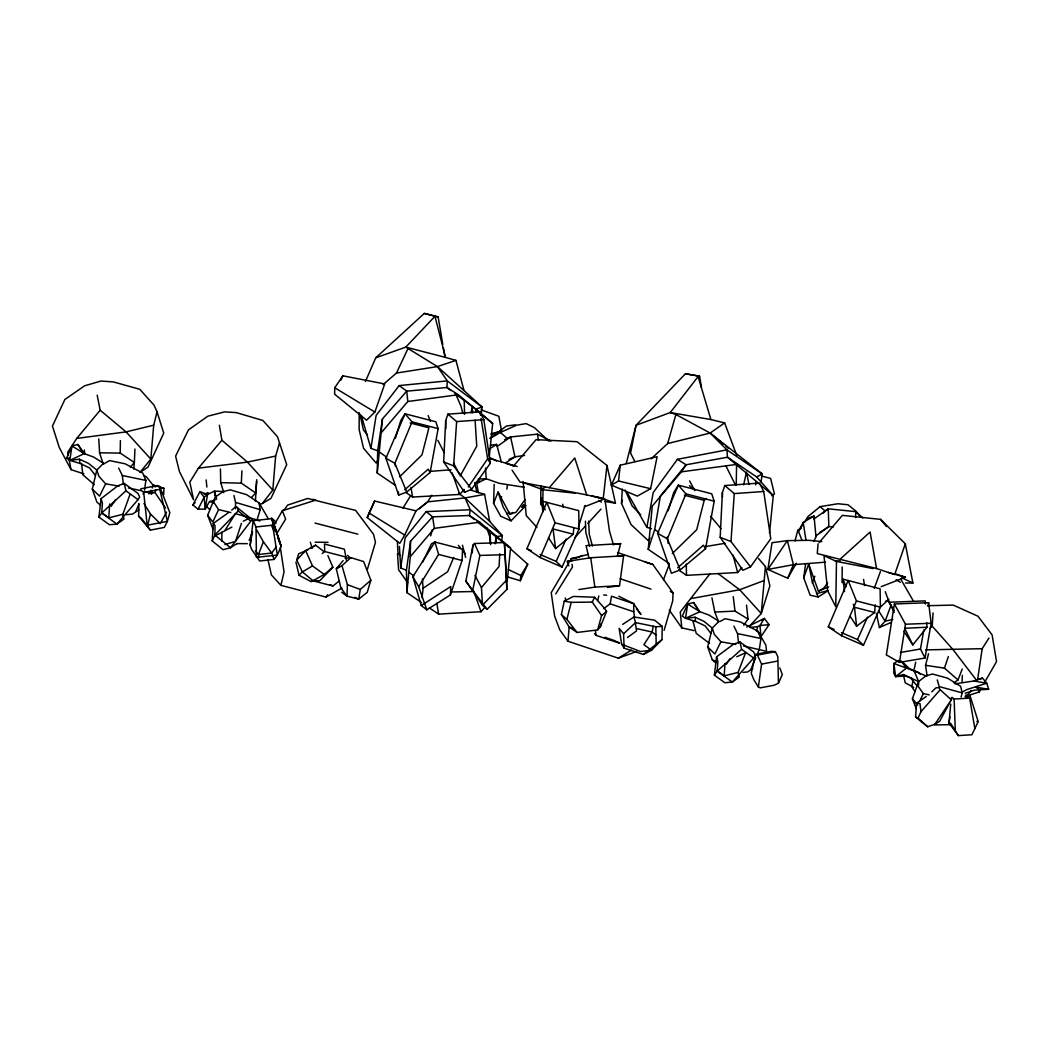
<?xml version="1.0" encoding="UTF-8"?>
<svg xmlns="http://www.w3.org/2000/svg" width="1049" height="1049" viewBox="0 0 1049 1049"><rect width="100%" height="100%" fill="white"/><g stroke="black" fill="none" stroke-linecap="round" stroke-linejoin="round"><path stroke-width="1.5" d="M221.85 541.114L221.877 532.341L231.895 527.096M359.204 412.572L359.138 429.605L363.557 448.29L376.067 462.963L377.876 460.327M541.599 504.582L541.625 498.091M235.474 508.804L235.54 502.405L233.953 495.508M842.059 582.654L842.229 566.971M540.904 485.753L540.681 504.503L543.421 506.116M334.736 387.75L334.644 394.188L366.56 420.203L374.847 412.06L384.721 383.947L342.866 375.804L334.736 387.75L374.847 412.06M133.8 469.06L134.364 462.53L120.202 453.076L120.399 440.606M542.739 505.88L542.989 489.739L524.12 482.789M836.473 561.425L835.778 606.663L827.661 590.784L823.99 555.695L836.473 561.425L873.017 568.571M736.241 484.9L736.595 463.619M395.552 485.477L377.234 473.033L377.666 450.755L382.452 418.918L406.763 391.146L446.926 387.501L458.295 394.726L492.663 423.508L489.332 456.367M421.436 602.467L406.894 592.606L410.264 556.731L410.552 541.205L432.608 516.842L469.375 515.505L479.721 522.192L510.575 547.998L507.139 581.723M624.142 648.19L623.578 633.766L619.12 628.351L621.69 644.283L624.142 648.19L643.404 654.458L651.56 650.21L661.971 639.641L662.221 626.371L654.55 620.156L633.898 616.996L622.621 624.417M140.776 488.782L157.376 485.569L159.671 486.5L169.846 512.673L167.368 521.353L164.313 527.424L150.374 530.112L138.625 516.239L138.927 503.507M855.604 517.629L855.761 511.65L828.264 508.831L824.278 511.65M143.831 475.407L146.427 476.889L152.826 484.848L163.893 488.309L163.71 494.394L161.297 492.269M350.838 557.622L342 565.673L347.403 584.66L347.035 596.199L358.745 599.11L367.202 592.37L370.835 580.202L363.636 561.569L350.838 557.622L345.069 558.304M525.942 505.487L511.02 520.855L500.701 516.213L493.581 503.376L494.171 484.363M134.928 449.051L134.364 462.53L130.364 467.159M98.908 517.091L101.124 498.59L117.999 485.674L124.28 483.484L137.983 493.436L139.714 497.069L138.048 499.626L116.95 524.094L109.437 524.749L98.908 517.091L101.701 513.027L125.919 490.814L124.28 483.484M714.382 675.136L716.585 656.779L733.684 644.112L739.951 641.975L753.549 651.835L755.293 655.481L753.654 658.025L732.307 682.086L724.846 682.742L714.382 675.136L717.162 671.098L741.63 649.305L739.951 641.975M617.559 552.548L652.793 564.414L673.078 592.921L672.697 600.841L664.096 630.383M911.856 678.506L906.31 676.094L895.636 676.579L893.814 673.288L893.879 663.506L914.177 670.967L918.609 681.562L918.373 686.662L923.343 693.573L929.204 694.897M443.648 461.914L445.694 420.623L447.897 414.158L479.983 411.877L483.825 419.652L490.342 463.265L471.644 489.201L464.615 492.374L443.648 461.914L453.614 465.874L471.644 489.201M426.812 609.823L418.682 586.758L438.6 554.41L434.915 542.018L412.873 576.675L421.239 605.509L426.812 609.823L450.362 594.98L462.058 560.494L462.609 549.204L434.915 542.018L431.493 543.788L422.642 562.12M720.178 537.285L722.394 492.545L724.78 485.543L759.555 483.078L763.711 491.496L770.766 538.74L750.52 566.853L742.889 570.289L720.178 537.285L730.983 541.572L750.52 566.853M251.524 497.462L255.654 492.925L241.309 483.156L241.939 470.883M499.77 553.767L499.101 566.421L481.465 587.61L482.474 605.168L487.077 609.377L506.903 589.368L504.372 542.582L474.489 543.5L472.994 545.1L465.874 581.159L482.474 605.168L506.837 579.9M962.051 681.562L962.379 675.359M450.362 594.98L450.821 586.509L421.239 605.509M650.105 538.15L648.164 540.589L631.078 524.618L621.506 503.336L622.332 489.004M129.997 494.407L122.812 514.325L108.794 517.826L109.673 503.966M255.418 501.33L256.651 481.281M736.791 656.766L745.59 652.753L738.116 672.396L724.203 675.871L724.977 663.637M929.939 628.469L932.22 626.174L933.072 612.891M775.395 651.678L757.378 655.087L755.45 654.314L751.254 673.288L753.969 679.949L758.361 687.003L760.21 687.869L774.083 685.246L778.437 683.214L777.82 656.713L775.395 651.678L771.238 651.337L757.024 654.025M453.614 465.874L456.643 421.58L447.897 414.158M730.983 541.572L734.261 493.594L724.78 485.543M934.895 724.243L951.653 699.25L939.655 721.253L934.895 724.243L927.67 726.773L915.58 717.031L916.577 703.21L926.293 696.444M548.47 537.691L555.59 548.561L573.292 534.203L573.777 527.673M850.621 617.009L856.627 626.201L874.643 612.498L875.233 604.801M818.023 543.893L817.289 553.57L876.571 568.532L894.666 574.577L905.313 543.802L880.583 519.373L842.373 515.361L819.085 542.648M255.654 492.925L256.73 479.668M259.47 504.713L262.329 503.494L272.819 490.053L275.638 456.053L279.467 442.993M495.469 543.238L495.993 536.813L476.98 521.602M636.769 651.468L618.307 658.182L567.981 641.227L569.148 627M157.048 411.864L163.749 433.132L148.066 467.015L139.95 472.47L150.833 459.095L153.718 425.173L157.048 411.864L154.019 405.137L139.792 389.297L113.292 381.902L100.979 381.036L84.681 385.783L64.881 399.459L52.45 426.038L59.19 447.307L71.03 469.637L83.894 473.886M758.519 558.514L765.429 566.552L761.272 613.495L749.235 626.502M475.512 412.218L475.8 409.044L454.794 393.375M950.735 704.181L948.978 723.063L958.366 735.598L971.885 734.772L978.192 721.568L970.259 696.405L965.723 697.1M377.234 473.033L382.452 418.918M506.667 576.648L520.33 580.74L520.828 575.521L527.713 564.218L510.745 549.073M669.341 563.68L648.23 549.322L652.281 506.051L681.339 471.84L686.085 464.786L727.481 457.22L756.657 476.941L773.283 495.679L769.481 533.102M228.341 512.777L213.314 523.359L212.226 540.93L223.031 549.689L230.531 547.735L237.14 543.539M472.155 553.033L472.994 545.1M422.091 597.668L423.101 588.253L422.38 578.93M918.177 685.574L918.465 682.899M611.357 485.136L618.543 480.98L620.261 465.218L657.12 456.721L650.629 488.703L637.346 496.098L611.357 485.136L620.261 465.218M606.978 465.481L615.461 503.127L603.214 498.76L606.978 465.481L577.042 441.708L536.078 439.649L513.249 466.412M755.765 484.9L756.119 481.714M495.259 543.788L496.19 536.105L496.4 542.346M250.147 545.178L253.202 520.684L271.979 518.665L281.184 546.267L277.342 555.078L274.13 559.432L259.68 560.992L251.629 549.44L250.147 545.178L251.957 533.954M501.501 541.913L502.34 535.619L489.699 521.405L465.061 497.934L458.675 493.371M607.45 587.401L619.526 585.657L623.617 555.813L590.731 557.74L567.273 561.372L568.846 565.857M828.172 590.639L818.207 596.973L810.169 595.229L803.718 577.763L805.645 563.654M481.058 414.958L482.134 407.104L464.025 390.556L437.433 366.599L405.779 347.114L375.726 357.827L365.445 381.456M406.894 592.606L406.409 570.289L410.552 541.205M758.361 687.003L761.587 664.096L757.378 655.087M151.449 494.302L151.908 491.142M152.367 487.995L152.826 484.848L155.239 486.972M506.824 489.149L507.467 484.717M144.539 489.726L145.903 480.403L142.716 473.06L125.106 463.802L109.581 460.59L103.405 464.13M977.589 679.831L982.179 648.688L988.932 638.067M406.409 570.289L400.705 567.981L405.163 537.835L426.156 511.61L470.28 509.748L502.34 535.619L495.993 536.813L510.575 547.998M95.315 475.302L89.532 467.88L79.908 463.422L69.811 460.367L71.961 445.982L77.901 444.461L84.261 453.627L93.597 457.062L103.549 463.278L96.796 470.044L92.299 489.096L96.888 502.078L100.337 505.133M761.036 481.871L762.23 473.925L710.134 433.04L675.897 414.525L670.245 412.545L636.048 425.291L626.292 463.383M720.112 621.493L725.016 618.687L740.463 621.926L757.837 631.183L760.958 638.5L759.332 649.305L756.919 655.035M710.816 633.268L705.098 625.873L695.566 621.401L685.521 618.333L687.672 604.04L693.599 602.559L699.88 611.685L709.124 615.134L718.998 621.349L712.258 628.049L707.721 646.984L712.31 659.9L715.706 662.942M471.132 412.703L472.076 406.592L472.771 412.913M949.948 716.834L948.978 723.063L950.564 723.233L958.366 735.598M894.377 603.975L886.353 654.891L899.452 662.404L925.048 657.998L931.145 623.263L928.614 602.703L894.377 603.975L905.471 624.221L899.452 662.404M377.666 450.755L370.9 448.356L376.132 415.391L399.158 385.586L447.294 380.892L482.134 407.104L475.8 409.044L492.663 423.508M370.835 580.202L360.292 589.446L358.745 599.11L354.601 597.314M648.23 549.322L654.694 529.601L660.385 496.007L686.085 464.786L677.405 459.318L653.199 492.597L646.892 527.372L651.573 528.709M812.28 583.087L814.837 576.216M925.048 657.998L920.471 649.016L923.841 629.846M928.05 605.889L928.614 602.703M603.647 608.63L610.151 603.831L611.515 596.212L633.727 603.699L640.913 614.478L636.455 608.826M438.128 428.621L412.021 421.855L405.045 413.791L385.914 458.269L398.646 495.115L406.75 492.033L430.142 472.47L438.128 428.621L435.846 421.777L405.045 413.791L400.784 420.518L395.368 438.377M714.199 501.212L685.928 493.882L678.349 485.149L657.644 533.338L671.426 573.252L680.211 569.922L705.557 548.719L714.199 501.212L711.733 493.804L678.349 485.149L673.746 492.44L668.187 510.758M253.202 520.684L256.022 526.965L256.428 557.334L277.342 555.078L272.635 525.182L273.33 521.576M653.252 626.201L652.085 631.996L643.929 644.676L651.56 650.21L640.519 651.508L621.69 644.283M487.077 609.377L472.706 590.417L479.865 555.432L474.489 543.5M561.399 614.517L564.244 601.182L573.331 596.448L594.573 597.248L604.473 608.302L606.584 611.462L600.316 626.909L597.668 629.911L577.068 632.468L569.266 627.092L561.399 614.517L566.88 619.369L577.068 632.468M743.689 484.822L746.429 472.116L749.012 484.586M914.204 669.157L915.711 662.207M214.966 497.37L213.852 502.392L218.612 509.617L230.832 512.515M600.316 626.909L601.011 623.814M913.115 680.486L911.725 686.584L914.964 691.632M147.568 526.126L150.427 513.971L143.962 503.441M341.948 588.069L326.016 597.065L280.922 585.368L284.056 571.967L280.358 547.644M597.838 599.976L598.795 595.924M756.552 631.118L757.666 626.673L759.961 625.506L769.087 624.666L764.354 618.412L746.744 627.04M566.88 619.369L571.233 602.349L592.279 602.1L601.588 615.566L597.668 629.911M706.357 498.472L704.207 500.347L696.72 529.693L672.304 553.557M795.037 540.956L797.725 530.44L800.374 528.552M927.106 675.858L925.559 665.315L928.535 653.789M961.081 697.087L962.182 692.878L960.622 686.321L947.575 678.152L932.469 674.009L925.9 675.871L918.609 681.562L912.42 698.7L916.236 708.783M617.441 555.878L620.654 543.605L586.076 545.637L589 558.094M430.641 535.895L432.306 529.666M585.067 505.421L578.432 527.018M651.049 458.872L667.675 443.543L675.897 414.525M367.425 569.253L375.45 542.399L373.601 534.4L355.624 510.404L307.672 498.459L287.557 505.12L284.948 508.949L282.351 510.745L274.392 524.5M259.772 521.051L257.044 519.963L260.178 509.67L259.09 502.917L246.594 494.643L230.36 489.87L223.07 491.575L214.468 491.063L207.492 494.472L204.122 497.2L198.13 509.171L192.872 505.054L199.966 491.666L207.492 494.472L205.224 509.132L198.13 509.171M621.506 503.336L622.45 500.229M327.891 555.616L332.861 567.207L319.722 580.779L312.759 580.556L302.374 571.902L296.749 560.022L298.663 553.793L308.013 549.807M241.414 523.359L235.566 541.363L224.892 544.575M974.836 728.57L969.682 698.162L970.259 696.405M954.066 682.847L957.999 679.936L944.467 668.147L948.335 656.569M165.545 508.096L154.977 492.466L155.934 489.713M803.718 577.763L808.7 564.047L818.43 591.216L828.697 586.889M874.263 588.345L880.399 571.639M891.073 605.168L885.133 621.192L879.39 627.512L876.374 613.39M663.493 579.677L669.196 564.506M249.203 540.471L252.56 531.686M256.546 529.706L263.391 541.756L258.474 554.475L258.959 557.085M957.999 679.936L962.248 668.987M493.581 503.376L498.052 492.073L509.958 514.259L516.042 512.253L524.972 499.665M213.065 529.365L207.65 515.269L213.747 500.36M406.75 492.033L394.896 463.317L412.021 421.855M680.211 569.922L667.361 538.806L685.928 493.882M787.72 578.248L793.385 564.677L787.353 540.628L772.025 542.726L767.881 569.437L787.72 578.248L796.348 563.208M135.78 511.479L138.822 504.267M143.084 494.158L144.303 491.273L151.528 493.318L151.135 490.185M750.887 669.354L755.713 657.893M453.719 557.478L447.635 571.784L423.101 588.253M500.399 499.455L501.619 496.583M540.169 557.57L526.913 548.745L546.778 502.366L555.065 522.795L540.169 557.57L562.094 567.103L579.035 529.011L578.733 510.653L541.533 501.016L542.962 511.873M841.534 635.72L828.277 626.882L848.156 580.517L856.443 600.933L841.534 635.72L863.471 645.253L880.399 607.148L880.111 588.804L842.911 579.153L844.537 591.57M415.994 510.824L404.717 535.069L399.748 543.369L367.202 517.55L374.598 501.042L415.994 510.824L427.664 501.855L431.782 495.22M66.572 458.098L71.961 445.982L84.261 453.627L69.811 460.367L66.572 458.098L69.234 458.098M562.094 567.103L556.154 561.451L566.119 539.042M863.471 645.253L857.531 639.588L867.484 617.179M340.964 380.053L342.866 375.804M367.202 517.55L374.598 501.042M520.33 580.74L527.713 564.218M778.437 683.214L782.318 674.586L779.787 667.898M212.226 540.93L214.875 535.069L238.202 510.955L237.533 507.782L235.933 506.575L231.698 510.116M927.67 726.773L918.059 718.106L920.983 711.707L940.192 689.731L938.737 687.528L935.826 687.947L931.761 691.842M218.612 509.617L212.777 521.956L207.65 515.269M383.121 384.55L396.47 373.038L408.258 348.006M592.279 602.1L594.573 597.248M919.868 700.798L923.343 693.573M69.811 460.367L79.449 459.226L88.483 463.37L96.796 470.044L98.908 476.325L105.634 483.812L99.563 496.111L92.299 489.096M685.521 618.333L699.88 611.685L687.672 604.04L682.322 616.078L685.521 618.333L695.094 617.232L704.036 621.388L712.258 628.049L714.277 634.304L720.912 641.765L714.88 653.973L707.721 646.984M965.041 696.523L979.071 692.012L980.474 689.259M813.801 541.258L816.017 536.957L814.024 516.016L806.497 519.098M801.895 540.091L798.473 531.332L803.193 522.441L814.024 516.016M161.061 522.218L166.529 512.135M460.131 476.023L476.744 446.205L475.092 420.164M979.071 692.012L980.658 689.232M984.631 682.322L996.55 661.565L992.092 634.868L977.983 616.235L953.253 605.089L927.395 605.706M804.609 522.284L807.874 516.646L820.121 506.615L837.941 503.743L847.959 504.753L855.971 511.138L859.813 516.108M276.293 534.361L285.63 519.111L282.351 510.745L315.828 500.085L313.179 499.245M219.359 425.291L221.877 440.226L198.418 468.156L189.817 482.147L193.567 499.783L179.392 471.447L175.603 456.118L188.479 429.841L207.846 416.204L224.565 411.877L236.248 412.611L262.866 420.452L277.461 436.699L286.705 464.668L270.944 498.393L262.329 503.494M225.142 530.125L235.422 513.604L257.044 519.963M555.747 593.891L572.452 567.076L572.046 564.257M402.96 508.07L410.395 496.216M111.142 506.379L115.298 499.914M726.38 664.214L729.92 658.72M97.177 395.158L100.166 410.238L76.734 438.416L67.726 452.316L68.329 455.463M798.473 531.332L802.039 525.89M523.595 504.608L521.812 507.296L524.225 505.461M759.62 632.849L760.971 636.651L769.087 624.666M743.807 625.243L748.016 619.041L746.495 605.063M468.3 486.998L487.641 458.78L481.045 418.341M971.059 690.439L968.358 694.307L965.434 695.408M326.016 597.065L327.616 594.822M827.556 582.969L823.99 587.925L818.43 591.216M276.228 546.896L271.665 553.059L258.474 554.475L255.353 550.987M235.933 506.575L252.062 519.53L230.531 547.735L214.875 535.069L215.032 525.654L213.314 523.359M710.121 573.554L680.263 612.039L681.784 627.892L694.032 630.633M903.858 631.288L912.827 644.899L926.962 627.21L926.647 622.568M343.128 560.625L336.309 568.742L340.886 587.873L347.035 596.199L341.725 592.279M380.971 433.08L407.799 401.505L458.295 394.726M410.264 556.731L434.365 528.342L479.721 522.192M512.056 470.162L520.029 482.042L549.283 487.68L574.747 457.967L586.679 494.892L603.214 498.76M429.356 607.856L438.613 614.124L481.032 611.724L485.202 606.925M406.015 492.584L412.559 497.042L459.79 494.433L463.933 489.66M678.572 569.948L686.492 575.337L737.657 572.518L741.866 567.693M574.564 537.914L585.578 525.916M587.781 523.517L600.985 509.106M192.872 505.054L195.062 502.681M296.749 560.022L305.639 550.568L315.683 545.178L323.407 551.171M479.642 480.77L477.505 483.012L486.238 478.737L499.167 483.301L524.33 487.261M701.453 387.304L699.552 376.211L685.417 373.772L636.048 425.291L630.554 453.168L634.868 461.494M324.259 574.432L311.251 581.71L299.004 575.232L302.374 571.902L312.484 565.909L324.259 574.432L332.861 567.207M399.551 476.849L421.986 454.899L428.91 427.808L410.159 422.957M623.578 633.766L635.576 622.621L655.809 626.751L662.221 626.371M879.285 608.079L888.87 599.267M375.726 357.827L424.334 313.402L438.154 316.995L442.783 344.387M840.551 558.789L870.093 532.027L876.571 568.532M822.875 513.276L825.288 511.138L820.121 506.615M404.796 489.713L428.149 469.218L430.142 472.47M677.575 567.863L703.394 545.205L705.557 548.719M419.272 508.857L427.664 501.855L465.061 497.934L484.586 494.394L489.699 521.405M545.231 487.011L541.664 489.988L541.559 486.933M643.404 654.458L661.971 639.641M761.862 620.47L764.354 618.412L759.961 625.506L760.971 636.651M601.588 615.566L606.584 611.462M322.2 553.584L324.744 551.538L345.895 557.019L346.327 560.087M311.776 580.517L332.939 585.998L339.312 580.936M898.718 660.346L893.879 663.506L895.636 676.579L906.415 668.134L900.855 660.778M490.106 438.089L506.562 425.96L515.374 424.858M627.446 637.569L636.546 630.895L635.379 622.922M216.12 496.544L223.07 491.575M815.807 535.96L828.854 526.598L833.522 526.86M497.265 446.441L510.575 436.948L537.39 434.168L551 441.065M813.919 518.993L828.264 508.831L828.854 526.598L819.492 532.656M797.725 530.44L801.187 528.001M338.591 567.142L336.309 568.742L342 565.673M736.739 455.436L724.636 422.917L710.134 433.04L667.675 443.543M509.958 514.259L512.607 512.463M138.874 509.853L132.449 514.115L126.182 514.679M752.723 668.593L747.609 671.963L742.941 672.37M505.933 462.727L514.98 456.813L524.618 455.423M951.312 697.887L952.059 697.401L954.105 699.014L969.682 698.162M310.609 548.417L315.683 545.178M488.795 449.352L496.636 444.396L501.278 461.77M618.307 658.182L631.432 650.105M771.658 495.718L774.45 494.079L770.609 478.396L761.548 476.036M490.145 438.456L500.399 432.463L516.646 425.173L526.152 423.612L534.426 427.638L548.915 441.249M979.923 679.45L982.402 677.995L986.755 683.201L988.669 689.311L974.521 690.137L965.146 693.284M962.969 691.684L966.627 689.665L986.755 683.201L973.892 680.985L955.036 683.843M756.657 476.941L762.23 473.925L726.905 449.864L710.134 433.04L723.443 444.238M214.796 536.039L221.877 532.341M578.261 557.478L582.47 555.419M243.25 521.196L249.977 517.944M204.214 494.367L208.095 492.571M504.621 439.636L510.575 436.948L514.98 456.813L509.053 459.344M879.39 627.512L891.322 622.345M506.733 513.656L509.748 512.384M584.332 506.837L603.988 499.127L598.009 497.121M881.186 586.679L905.405 577.212L894.902 573.659M764.196 580.517L739.676 589.748L690.504 598.664M215.163 499.849L209.171 501.96L205.224 509.132L204.122 497.2L199.966 491.666M973.892 680.985L982.402 677.995M396.47 373.038L437.433 366.599L455.935 360.371L464.025 390.556M491.981 434.181L501.553 431.008L498.839 416.256L481.006 409.818M490.84 433.958L501.553 431.008M895.636 676.579L903.163 674.533L918.609 681.562M816.502 593.59L827.595 590.731M699.552 376.211L685.417 373.772M588.253 554.41L571.233 558.619L551.223 592.685L554.659 616.248L559.786 629.885L567.981 641.227M885.369 601.274L888.516 600.5M153.718 425.173L126.09 431.886L76.734 438.416M892.791 619.448L885.133 621.192L878.498 610.597M275.638 456.053L247.446 462.124L198.418 468.156M140.959 490.119L143.713 492.414L159.736 489.319L159.671 486.5M148.63 493.699L154.977 492.466M677.405 459.318L726.905 449.864L727.481 457.22L773.283 495.679M761.587 664.096L777.532 661.08M900.317 652.478L920.471 649.016M704.758 546.686L725.029 543.303M578.864 589.577L594.849 587.112L619.526 585.657M618.871 556.495L623.617 555.813M490.958 445.196L496.636 444.396M681.339 471.84L736.057 464.51M612.734 544.51L620.654 543.605M256.022 526.965L272.635 525.182M750.232 627.433L757.666 626.673M825.537 562.159L793.385 564.677L767.881 569.437L787.353 540.628L808.976 540.327L821.878 541.559M835.279 561.228L840.144 560.769M576.858 558.16L571.233 558.619L571.639 561.438M429.867 471.381L451.057 469.782M456.643 421.58L483.825 419.652M734.261 493.594L763.711 491.496M567.273 561.372L570.525 561.149M711.956 597.825L714.815 612.078L735.008 611.095L748.016 619.041M926.962 627.21L904.644 628.285L912.827 644.899M478.16 479.065L486.238 478.737L485.477 467.933M894.259 612.432L889.185 602.231L925.179 600.893L925.388 603.988M905.471 624.221L931.145 623.263M479.865 555.432L505.185 554.659L506.903 589.368M982.179 648.688L925.756 649.882M451.162 591.99L473.794 591.518L481.032 611.724M934.58 724.925L949.922 724.689M905.457 583.034L912.905 582.982L905.313 543.802M236.825 543.592L247.328 543.67M315.146 542.215L328.022 542.333M98.763 438.954L99.589 452.827L120.202 453.076M220.421 468.982L220.736 482.645L241.309 483.156M603.66 594.967L606.689 595.216M916.577 703.21L919.999 703.538L920.983 711.707M542.989 489.739L575.245 493.174M976.789 721.384L978.192 721.568M925.559 665.315L944.467 668.147M605.103 501.54L615.461 503.127M564.244 601.182L571.233 602.349M988.669 689.311L975.636 687.082L980.186 690.19M710.894 419.548L670.245 412.545L698.096 376.565L710.894 419.548L724.636 422.917M105.634 483.812L119.127 486.198M720.912 641.765L735.795 644.453M549.283 487.68L586.679 494.892M438.154 316.995L424.334 313.402M118.681 468.09L122.34 475.525L145.903 480.403M128.398 487.982L141.13 490.617M733.933 626.174L737.526 633.583L760.958 638.5M743.518 645.987L766.57 651.337L765.862 645.122L757.837 631.183M636.73 628.613L652.085 631.996L655.795 634.868M618.543 480.98L650.629 488.703M153.154 485.608L156.222 486.382M159.291 487.156L163.893 488.309M445.55 357.421L405.779 347.114L434.968 316.339L445.55 357.421L455.935 360.371M684.407 495.207L704.207 500.347M555.065 522.795L579.035 529.011M856.443 600.933L880.399 607.148M573.292 534.203L553.046 528.971L555.59 548.561M853.257 604.303L854.476 607.266L874.643 612.498M438.6 554.41L462.058 560.494M315.015 523.071L357.866 534.177M489.345 458.361L517.183 466.49M962.182 692.878L939.235 686.597L937.229 679.922M888.346 572.413L905.405 577.212M591.597 495.653L603.988 499.127M235.54 502.405L260.178 509.67M645.109 562.067L652.793 564.414M470.726 490.067L484.586 494.394M569.266 627.092L572.321 628.076M506.405 463.474L514.154 466.031M620.169 578.733L651.023 589.132M610.151 603.831L633.753 611.777L634.448 616.55M594.495 633.675L596.042 635.327L619.657 643.286L616.891 641.424M604.945 637.294L615.396 640.9M347.403 584.66L360.292 589.446M209.787 501.278L213.445 502.773M914.177 670.967L925.9 675.871M828.277 626.882L834.125 629.426M841.442 632.599L857.531 639.588M526.913 548.745L531.305 550.646M540.078 554.462L556.154 561.451M915.58 717.031L918.059 718.106M712.31 659.9L716.336 661.722M901.681 577.802L912.905 582.982M508.293 569.515L520.828 575.521M903.163 674.533L906.31 676.094M618.831 596.238L633.727 603.699L633.753 611.777M489.739 457.561L496.557 460.996M330.251 584.595L332.939 585.998M913.718 687.423L905.221 682.82L903.805 676.526M670.193 591.361L673.078 592.921M657.644 533.338L667.361 538.806M385.914 458.269L394.896 463.317M598.756 500.543L601.418 502.051M369.169 513.079L404.717 535.069M896.161 579.717L900.304 582.326M654.694 529.601L658.785 532.236M138.625 516.239L141.353 518.18L150.374 530.112M378.951 451.673L386.714 457.233M741.63 649.305L753.654 658.025M717.044 670.678L724.203 675.871M125.919 490.814L138.048 499.626M102.789 513.472L108.794 517.826M399.158 385.586L406.763 391.146L407.799 401.505M450.86 390.438L446.926 387.501L447.294 380.892L437.433 366.599M718.119 573.593L739.676 589.748L761.272 613.495L769.887 585.84L765.429 566.552M709.53 643.391L696.208 633.373L693.035 621.31M408.9 572.203L413.87 576.032M474.436 519.57L469.375 515.505L470.28 509.748L465.061 497.934M238.202 510.955L250.645 521.012M426.156 511.61L432.608 516.842L434.365 528.342M94.305 484.704L82.832 474.751L81.56 463.383M100.166 410.238L126.09 431.886L150.833 459.095M725.856 446.271L728.268 448.316M221.877 440.226L247.446 462.124L272.819 490.053M689.442 485.713L693.087 488.847M500.399 432.463L507.388 438.548M855.761 511.65L862.829 517.931M501.042 540.419L508.319 546.909M940.192 689.731L951.246 699.762M347.534 555.354L350.746 558.304M902.088 661.604L909.653 668.79L918.268 672.291L920.288 674.297M205.656 505.697L209.866 509.696M150.427 513.971L160.287 523.661M640.742 514.902L632.062 505.815L625.125 489.975M536.957 527.411L526.244 515.597L523.084 481.478M280.922 585.368L271.403 574.904L267.888 559.432M932.22 626.174L952.833 649.344L976.37 680.106M910.702 678.205L916.983 685.666M710.619 516.305L721.004 528.591M912.42 698.7L917.783 705.138M458.387 545.31L460.354 547.683M462.321 550.056L465.271 553.623M880.583 519.373L886.536 526.624M367.412 434.955L363.413 429.946L359.912 414.171M465.874 581.159L472.706 590.417M263.391 541.756L271.665 553.059L274.13 559.432M669.288 610.112L681.784 627.892M407.628 582.68L398.607 569.751L397.505 553.793M399.813 555.367L397.964 552.666L397.361 541.363M487.641 458.78L490.342 463.265M444.173 452.67L437.853 440.278M77.901 444.461L82.805 452.657M889.185 602.231L894.076 610.466M693.599 602.559L697.651 609.351M259.09 502.917L268.085 518.363M900.711 579.087L913.469 601.195M412.873 576.675L418.682 586.758M646.892 527.372L627.433 493.03M511.02 520.855L503.192 507.087L498.052 492.073M725.869 465.835L735.546 485.163M689.626 480.927L694.831 490.683M474.974 575.416L481.465 587.61M271.376 525.352L274.209 530.886M277.762 537.822L281.184 546.267L271.979 518.665L279.886 541.979M453.535 462.924L459.41 474.568M305.639 550.568L312.484 565.909M275.9 523.49L274.681 520.724L271.337 517.944L273.632 525.3M455.882 394.385L460.983 406.225L462.845 413.45M842.911 579.153L845.953 586.548M541.533 501.016L545.165 509.84M818.207 596.973L812.214 581.5L808.7 564.047M714.815 612.078L718.591 621.887M428.176 415.588L430.392 421.449M885.277 591.688L889.618 603.477M452.145 472.863L459.79 494.433M486.762 527.699L489.844 537.022L490.329 543.159M99.589 452.827L103.274 464.314M220.736 482.645L223.804 492.689M361.302 415.443L370.9 448.356M633.898 616.996L635.576 622.621M310.32 542.176L312.156 548.299M613.416 544.667L609.495 531.174L604.867 499.114M589.695 546.214L585.827 532.564L585.434 521.156M463.802 489.398L464.615 492.374M716.585 656.779L717.883 661.539L717.162 671.098L732.307 682.086L739.257 677.051L738.116 672.396M101.124 498.59L102.422 503.389L101.701 513.027L116.95 524.094L123.966 519.019L122.812 514.325M733.054 555.144L737.657 572.518M592.423 546.083L589.236 534.098L588.646 521.091M216.658 499.311L214.468 491.063L214.835 495.797M462.465 545.218L465.625 557.425M159.736 489.319L167.368 521.353L147.188 525.247L143.713 492.414M295.923 562.067L299.004 575.232M474.712 482.579L476.81 491.981M345.895 557.019L344.387 549.204L324.482 544.038L324.744 551.538M68.932 458.61L71.03 469.637M537.39 434.168L538.491 440.488M443.334 347.612L444.684 355.677M863.55 579.441L864.573 585.565M436.804 603.227L438.613 614.124M479.983 411.877L480.521 415.102M410.998 487.405L412.559 497.042M476.482 481.504L478.278 492.82M562.736 504.241L563.221 507.362M803.193 522.441L805.934 540.038M667.23 537.088L668.147 543.33M394.988 463.173L395.447 466.346M595.347 630.58L596.042 635.327M565.293 597.943L565.765 601.182M84.261 449.969L84.89 454.309M590.731 557.74L594.849 587.112M733.238 596.645L735.008 611.095M854.476 607.266L856.627 626.201M695.094 617.232L695.566 621.401M122.34 475.525L123.31 484.127M737.526 633.583L738.588 643.352M79.449 459.226L79.908 463.422M206.155 479.931L206.876 487.038M399.407 546.437L400.705 567.981M398.384 491.902L398.646 495.115M504.372 542.582L505.185 554.659M490.08 530.702L490.63 544.654M954.105 699.014L955.272 729.75M464.235 400.062L464.563 414.329M655.809 626.751L656.176 643.824M722.394 492.545L722.486 497.292M686.295 564.165L686.492 575.337M445.694 420.623L445.838 428.779"/></g></svg>
